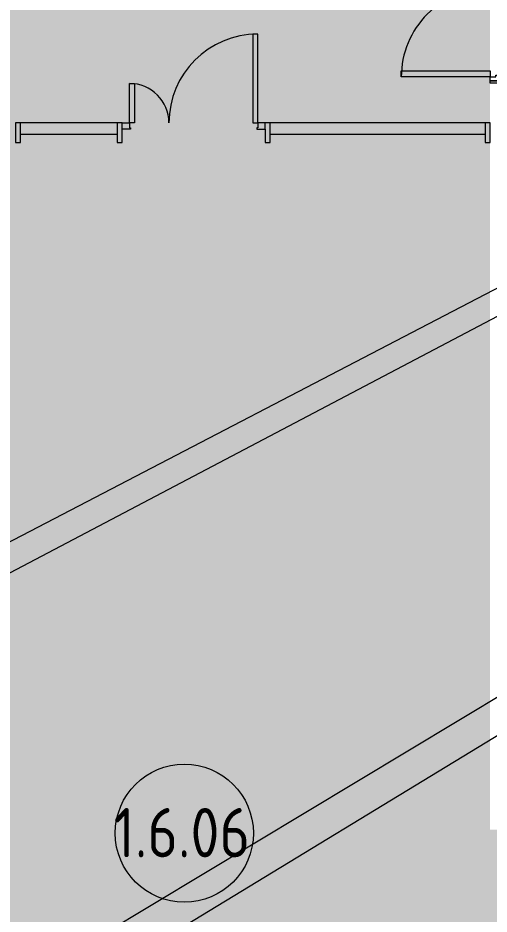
# Model space of a CAD drawing. Header units: millimetres. Extents: x -500089 to 1469082, y -290736 to 166440.
# Drawn here: x 1269899 to 1274673, y -53945 to -44858 of the extents above; entities that cross this region are included whole.
import ezdxf

# ---------------------------------------------------------------- set-up
doc = ezdxf.new("R2010")
doc.units = ezdxf.units.MM
for name, color, linetype, lineweight in [('Витраж', 7, 'Continuous', 0), ('Двери', 7, 'Continuous', 0), ('Марки помещений', 7, 'Continuous', 0), ('экспертиза ДУ пояснения', 6, 'Continuous', 0), ('экспертиза условные обозначения', 1, 'Continuous', 0)]:
    doc.layers.add(name, color=color, linetype=linetype, lineweight=lineweight)
doc.styles.add('GOST Common_1', font='', dxfattribs={"width": 0.9, "height": 700})
doc.styles.get('GOST Common_1').set_extended_font_data('GOST Common')

# ---------------------------------------------------------------- blocks, each defined once
blk = doc.blocks.new('ASVP_ДверьСтальная_2 полотна - Внутренняя 1320х2000h_полотна_ Г Пр _1200 в чистоте_-4240584-З Этаж 01')
at = {"layer": 'Двери', "lineweight": 18}
for p, q in [((-660, 1020), (-600, 1020)), ((-660, 120), (-660, 1020)), ((-600, 1020), (-600, 120)), ((660, 540), (600, 540)), ((600, 540), (600, 120)), ((660, 120), (660, 540)), ((-725, 120), (-700, 120)), ((-725, 30), (-725, 120)), ((-700, 120), (-660, 120)), ((-700, 30), (-700, 120)), ((-700, 120), (-700, 30)), ((-600, 120), (-660, 120)), ((-660, 120), (-660, 60)), ((600, 120), (660, 120)), ((700, 120), (660, 120)), ((660, 120), (660, 60)), ((700, 30), (700, 120)), ((725, 120), (700, 120)), ((700, 120), (700, 30)), ((725, 30), (725, 120)), ((-700, 30), (-725, 30)), ((-644, 30), (-700, 30)), ((-660, 60), (-644, 60)), ((-644, 60), (-644, 30)), ((660, 60), (644, 60)), ((644, 60), (644, 30)), ((644, 30), (700, 30)), ((700, 30), (725, 30))]:
    blk.add_line(p, q, dxfattribs=at)
at = {"layer": 'Двери'}
for centre, radius, start, end in [((-660, 120), 900, 360, 90), ((660, 120), 420, 90, 180)]:
    blk.add_arc(centre, radius, start, end, dxfattribs=at)
blk = doc.blocks.new('Прямоугольный импост - 50х120 мм Серый-4193147-З Этаж 01')
at = {"layer": 'Витраж'}
for p, q in [((159050, 27650), (158070, 27650)), ((159050, 27530), (158070, 27530))]:
    blk.add_line(p, q, dxfattribs=at)
blk = doc.blocks.new('Прямоугольный импост - 50х200 мм Серый-3660461-З Этаж 01')
at = {"layer": 'Витраж', "lineweight": 18}
for p, q in [((-50, 165), (0, 165)), ((-50, -35), (-50, 165)), ((0, 165), (0, -35)), ((0, -35), (-50, -35))]:
    blk.add_line(p, q, dxfattribs=at)
blk = doc.blocks.new('ASVP_ДверьАлюминиеваяВитражная_2 полотна - Остекленная-4320735-З Этаж 01')
at = {"layer": 'Двери', "lineweight": 18}
for p, q in [((650, 932.5), (600, 932.5)), ((600, 932.5), (600, 32.5)), ((650, 32.5), (650, 932.5)), ((-650, 432.5), (-600, 432.5)), ((-650, 32.5), (-650, 432.5)), ((-600, 432.5), (-600, 32.5)), ((-725, 32.5), (-650, 32.5)), ((-725, -32.5), (-725, 32.5)), ((-600, 32.5), (-650, 32.5)), ((-650, 32.5), (-650, -17.5)), ((600, 32.5), (650, 32.5)), ((725, 32.5), (650, 32.5)), ((650, 32.5), (650, -17.5)), ((725, -32.5), (725, 32.5)), ((-640, -32.5), (-725, -32.5)), ((-650, -17.5), (-640, -17.5)), ((-640, -17.5), (-640, -32.5)), ((650, -17.5), (640, -17.5)), ((640, -17.5), (640, -32.5)), ((640, -32.5), (725, -32.5))]:
    blk.add_line(p, q, dxfattribs=at)
at = {"layer": 'Двери'}
for centre, radius, start, end in [((650, 32.5), 900, 90, 180), ((-650, 32.5), 400, 360, 90)]:
    blk.add_arc(centre, radius, start, end, dxfattribs=at)
blk = doc.blocks.new('Прямоугольный импост - 50х200 мм Серый-3660456-З Этаж 01')
at = {"layer": 'Витраж', "lineweight": 18}
for p, q in [((-25, 165), (25, 165)), ((-25, -35), (-25, 165)), ((25, 165), (25, 32.5)), ((25, -35), (-25, -35)), ((25, -32.5), (25, -35))]:
    blk.add_line(p, q, dxfattribs=at)
blk = doc.blocks.new('Прямоугольный импост - 50х120 мм Серый-3777852-З Этаж 01')
at = {"layer": 'Витраж'}
for p, q in [((162780, 27650), (160600, 27650)), ((162780, 27530), (160600, 27530))]:
    blk.add_line(p, q, dxfattribs=at)
blk = doc.blocks.new('Прямоугольный импост - 50х200 мм Серый-V386-З Этаж 01')
at = {"layer": 'Витраж', "lineweight": 18}
for p, q in [((-25, 165), (25, 165)), ((-25, 32.5), (-25, 165)), ((25, 165), (25, -35)), ((-25, -35), (-25, -32.5)), ((25, -35), (-25, -35))]:
    blk.add_line(p, q, dxfattribs=at)
blk = doc.blocks.new('Прямоугольный импост - 50х200 мм Серый-V461-З Этаж 01')
at = {"layer": 'Витраж', "lineweight": 18}
for p, q in [((0, 165), (-50, 165)), ((-50, 165), (-50, -35)), ((0, -35), (0, 165)), ((-50, -35), (0, -35))]:
    blk.add_line(p, q, dxfattribs=at)
blk = doc.blocks.new('ASVP_Марка_Помещение_ОдноЗначение - Номер-684784-З Этаж 01')
at = {"layer": 'Марки помещений'}
blk.add_circle((0, 0), 3.5, dxfattribs=at)

msp = doc.modelspace()

# ---------------------------------------------------------------- hatches: boundary and pattern name
at = {"layer": 'экспертиза условные обозначения'}
h = msp.add_hatch(dxfattribs=at)
h.set_pattern_fill('GRASS', color=3, scale=24)
h.set_pattern_definition([(90, (1077209.23, -303341.8), (-431.0523, 431.0523), [114.3, -747.8046]), (45, (1077209.2, -303341.8), (-431.0523, 431.0523), [114.3, -495.3]), (135, (1077209.2, -303341.8), (-431.0523, -431.0523), [114.3, -495.3])])
h.paths.add_polyline_path([(1243073.585, -53070.488), (1268673.585, -53090.488), (1268673.585, -15390.488), (1274683.585, -15390.488), (1274683.585, -53090.488), (1278233.585, -53090.488), (1278233.585, -53320.488), (1278453.585, -53320.488), (1278453.585, -56870.488), (1278233.585, -56870.488), (1278233.585, -57100.488), (1243573.585, -57100.488), (1243573.585, -55400.488), (1243073.585, -55400.488)])

# ---------------------------------------------------------------- linework, layer by layer
at = {"layer": 'экспертиза ДУ пояснения'}
for p, q in [((1248112.994, -61470.466), (1326068.788, -20876.663)), ((1326068.788, -20876.663), (1249036.798, -61422.382)), ((1258749.452, -61372.491), (1326068.788, -20876.663)), ((1326068.788, -20876.663), (1259673.255, -61324.407))]:
    msp.add_line(p, q, dxfattribs=at)

# ---------------------------------------------------------------- block references
at = {"layer": 'Витраж', "rotation": 180}
msp.add_blockref('Прямоугольный импост - 50х200 мм Серый-V461-З Этаж 01', (1269873.585, -45955.488), dxfattribs=at)
at = {"layer": 'Витраж'}
for name in ['Прямоугольный импост - 50х120 мм Серый-4193147-З Этаж 01', 'Прямоугольный импост - 50х120 мм Серый-3777852-З Этаж 01']:
    msp.add_blockref(name, (1111853.585, -73570.488), dxfattribs=at)
at = {"layer": 'Витраж', "extrusion": (0, 0, -1), "rotation": 180}
for name, p in [('Прямоугольный импост - 50х200 мм Серый-3660456-З Этаж 01', (-1270928.585, -45955.488)), ('Прямоугольный импост - 50х200 мм Серый-V386-З Этаж 01', (-1272428.585, -45955.488)), ('Прямоугольный импост - 50х200 мм Серый-3660461-З Этаж 01', (-1274683.585, -45955.488))]:
    msp.add_blockref(name, p, dxfattribs=at)
at = {"layer": 'Двери', "rotation": 89.99999999999991}
msp.add_blockref('ASVP_ДверьСтальная_2 полотна - Внутренняя 1320х2000h_полотна_ Г Пр _1200 в чистоте_-4240584-З Этаж 01', (1274803.585, -44795.488), dxfattribs=at)
at = {"layer": 'Двери'}
msp.add_blockref('ASVP_ДверьАлюминиеваяВитражная_2 полотна - Остекленная-4320735-З Этаж 01', (1271678.585, -45955.488), dxfattribs=at)
at = {"layer": 'Марки помещений', "xscale": 199.9999999999999, "yscale": 199.9999999999999, "zscale": 199.9999999999999}
msp.add_blockref('ASVP_Марка_Помещение_ОдноЗначение - Номер-684784-З Этаж 01', (1271584.8, -53125.343), dxfattribs=at)

# ---------------------------------------------------------------- texts
at = {"layer": 'Марки помещений', "insert": (1270868.386, -52869.893), "char_height": 500, "width": 1760.50575, "attachment_point": 1, "style": 'GOST Common_1'}
msp.add_mtext('1.6.06', dxfattribs=at)

doc.saveas('drawing.dxf')
